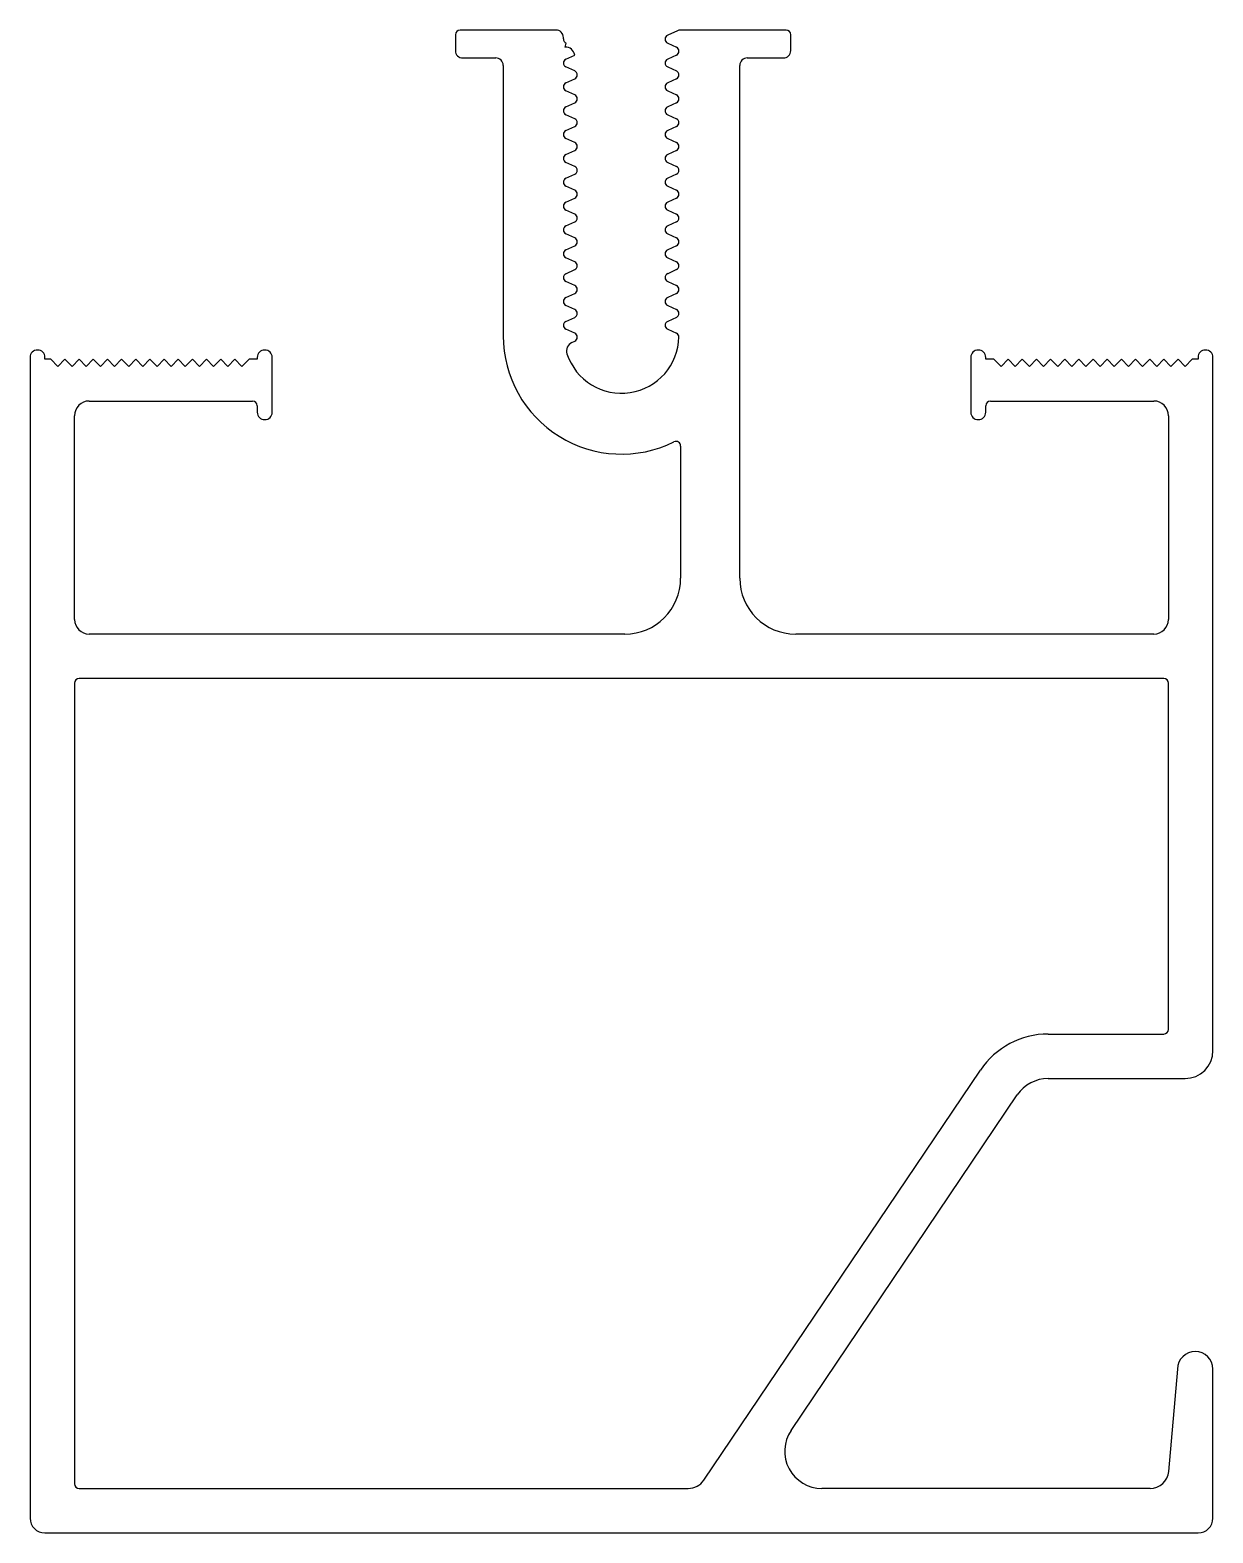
# Model space of a CAD drawing. Extents: x -22.4 to 41.1, y 18 to 98.6.
import ezdxf

# ---------------------------------------------------------------- set-up
doc = ezdxf.new("R2010")
doc.units = 0
doc.layers.get('0').update_dxf_attribs({"linetype": 'CONTINUOUS'})

msp = doc.modelspace()

# ---------------------------------------------------------------- linework, layer by layer
for p, q in [((5.804, 98.643), (0.654, 98.643)), ((12.329, 98.608), (11.801, 98.366)), ((18.154, 98.643), (12.488, 98.643)), ((0.404, 98.393), (0.404, 97.543)), ((6.204, 98.166), (6.204, 98.243)), ((6.288, 97.726), (6.352, 97.935)), ((11.801, 97.94), (12.268, 97.726)), ((18.404, 97.543), (18.404, 98.393)), ((0.804, 97.143), (2.571, 97.143)), ((6.341, 97.086), (6.808, 97.3)), ((12.268, 97.3), (11.801, 97.086)), ((16.071, 97.143), (18.004, 97.143)), ((2.971, 96.743), (2.971, 82.229)), ((6.808, 96.446), (6.341, 96.66)), ((6.341, 95.806), (6.808, 96.02)), ((11.801, 96.66), (12.268, 96.446)), ((12.268, 96.02), (11.801, 95.806)), ((15.671, 69.218), (15.671, 96.743)), ((6.808, 95.166), (6.341, 95.38)), ((11.801, 95.38), (12.268, 95.166)), ((6.341, 94.526), (6.808, 94.741)), ((12.268, 94.741), (11.801, 94.526)), ((6.808, 93.886), (6.341, 94.101)), ((11.801, 94.101), (12.268, 93.886)), ((6.341, 93.246), (6.808, 93.461)), ((6.808, 92.606), (6.341, 92.821)), ((12.268, 93.461), (11.801, 93.246)), ((11.801, 92.821), (12.268, 92.606)), ((6.341, 91.966), (6.808, 92.181)), ((12.268, 92.181), (11.801, 91.966)), ((6.808, 91.326), (6.341, 91.541)), ((11.801, 91.541), (12.268, 91.326)), ((6.341, 90.686), (6.808, 90.901)), ((12.268, 90.901), (11.801, 90.686)), ((6.808, 90.046), (6.341, 90.261)), ((6.341, 89.406), (6.808, 89.621)), ((11.801, 90.261), (12.268, 90.046)), ((12.268, 89.621), (11.801, 89.406)), ((6.808, 88.766), (6.341, 88.981)), ((11.801, 88.981), (12.268, 88.766)), ((6.341, 88.126), (6.808, 88.341)), ((12.268, 88.341), (11.801, 88.126)), ((6.808, 87.486), (6.341, 87.701)), ((11.801, 87.701), (12.268, 87.486)), ((6.341, 86.846), (6.808, 87.061)), ((6.808, 86.206), (6.341, 86.421)), ((12.268, 87.061), (11.801, 86.846)), ((11.801, 86.421), (12.268, 86.206)), ((6.341, 85.566), (6.808, 85.781)), ((12.268, 85.781), (11.801, 85.566)), ((6.808, 84.926), (6.341, 85.141)), ((11.801, 85.141), (12.268, 84.926)), ((6.341, 84.286), (6.808, 84.501)), ((12.268, 84.501), (11.801, 84.286)), ((6.808, 83.646), (6.341, 83.861)), ((6.341, 83.006), (6.808, 83.221)), ((11.801, 83.861), (12.268, 83.646)), ((12.268, 83.221), (11.801, 83.006)), ((6.808, 82.366), (6.341, 82.581)), ((11.801, 82.581), (12.268, 82.366)), ((6.659, 81.873), (6.808, 81.941)), ((-22.429, 81.068), (-22.429, 18.768)), ((-21.629, 80.968), (-21.629, 81.068)), ((-21.314, 80.968), (-21.629, 80.968)), ((-20.934, 80.588), (-21.314, 80.968)), ((-20.554, 80.968), (-20.934, 80.588)), ((-20.174, 80.588), (-20.554, 80.968)), ((-19.794, 80.968), (-20.174, 80.588)), ((-19.414, 80.588), (-19.794, 80.968)), ((-19.034, 80.968), (-19.414, 80.588)), ((-18.654, 80.588), (-19.034, 80.968)), ((-18.274, 80.968), (-18.654, 80.588)), ((-17.894, 80.588), (-18.274, 80.968)), ((-17.514, 80.968), (-17.894, 80.588)), ((-17.134, 80.588), (-17.514, 80.968)), ((-16.754, 80.968), (-17.134, 80.588)), ((-16.374, 80.588), (-16.754, 80.968)), ((-15.994, 80.968), (-16.374, 80.588)), ((-15.614, 80.588), (-15.994, 80.968)), ((-15.234, 80.968), (-15.614, 80.588)), ((-14.854, 80.588), (-15.234, 80.968)), ((-14.474, 80.968), (-14.854, 80.588)), ((-14.094, 80.588), (-14.474, 80.968)), ((-13.714, 80.968), (-14.094, 80.588)), ((-13.334, 80.588), (-13.714, 80.968)), ((-12.954, 80.968), (-13.334, 80.588)), ((-12.574, 80.588), (-12.954, 80.968)), ((-12.194, 80.968), (-12.574, 80.588)), ((-11.814, 80.588), (-12.194, 80.968)), ((-11.434, 80.968), (-11.814, 80.588)), ((-11.054, 80.588), (-11.434, 80.968)), ((-10.674, 80.968), (-11.054, 80.588)), ((-10.229, 80.968), (-10.674, 80.968)), ((-10.229, 81.068), (-10.229, 80.968)), ((-9.429, 78.129), (-9.429, 81.068)), ((28.071, 81.068), (28.071, 78.129)), ((28.871, 80.968), (28.871, 81.068)), ((29.316, 80.968), (28.871, 80.968)), ((29.696, 80.588), (29.316, 80.968)), ((30.076, 80.968), (29.696, 80.588)), ((30.456, 80.588), (30.076, 80.968)), ((30.836, 80.968), (30.456, 80.588)), ((31.216, 80.588), (30.836, 80.968)), ((31.596, 80.968), (31.216, 80.588)), ((31.976, 80.588), (31.596, 80.968)), ((32.356, 80.968), (31.976, 80.588)), ((32.736, 80.588), (32.356, 80.968)), ((33.116, 80.968), (32.736, 80.588)), ((33.496, 80.588), (33.116, 80.968)), ((33.876, 80.968), (33.496, 80.588)), ((34.256, 80.588), (33.876, 80.968)), ((34.636, 80.968), (34.256, 80.588)), ((35.016, 80.588), (34.636, 80.968)), ((35.396, 80.968), (35.016, 80.588)), ((35.776, 80.588), (35.396, 80.968)), ((36.156, 80.968), (35.776, 80.588)), ((36.536, 80.588), (36.156, 80.968)), ((36.916, 80.968), (36.536, 80.588)), ((37.296, 80.588), (36.916, 80.968)), ((37.676, 80.968), (37.296, 80.588)), ((38.056, 80.588), (37.676, 80.968)), ((38.436, 80.968), (38.056, 80.588)), ((38.816, 80.588), (38.436, 80.968)), ((39.196, 80.968), (38.816, 80.588)), ((39.576, 80.588), (39.196, 80.968)), ((39.956, 80.968), (39.576, 80.588)), ((40.271, 80.968), (39.956, 80.968)), ((40.271, 81.068), (40.271, 80.968)), ((41.071, 43.861), (41.071, 81.068)), ((-19.254, 78.729), (-10.479, 78.729)), ((-10.229, 78.479), (-10.229, 78.129)), ((28.871, 78.129), (28.871, 78.479)), ((29.121, 78.729), (37.896, 78.729)), ((-20.041, 67.006), (-20.041, 77.942)), ((38.683, 77.942), (38.683, 67.006)), ((12.496, 76.313), (12.496, 69.218)), ((9.496, 66.218), (-19.254, 66.218)), ((37.896, 66.218), (18.671, 66.218)), ((38.433, 63.828), (-19.791, 63.828)), ((-20.041, 63.578), (-20.041, 20.606)), ((38.683, 45.001), (38.683, 63.578)), ((32.227, 44.751), (38.433, 44.751)), ((13.735, 20.797), (28.587, 42.816)), ((32.227, 42.361), (39.571, 42.361)), ((18.424, 23.474), (30.569, 41.479)), ((39.174, 26.758), (38.694, 21.269)), ((41.071, 18.768), (41.071, 26.758)), ((-19.791, 20.356), (12.906, 20.356)), ((37.698, 20.356), (20.082, 20.356)), ((-21.629, 17.968), (40.271, 17.968))]:
    msp.add_line(p, q)
for centre, radius, start, end in [((0.654, 98.393), 0.25, 90, 180), ((5.804, 98.243), 0.4, 360, 90), ((12.488, 98.262), 0.381, 90, 114.675), ((18.154, 98.393), 0.25, 360, 90), ((6.458, 98.166), 0.254, 180, 245.325), ((6.329, 97.245), 0.482, 6.59739, 94.90567), ((11.898, 98.153), 0.234, 114.675, 245.325), ((12.17, 97.513), 0.234, 294.675, 65.325), ((0.804, 97.543), 0.4, 180, 270), ((2.571, 96.743), 0.4, 360, 90), ((6.438, 96.873), 0.234, 114.675, 245.325), ((11.898, 96.873), 0.234, 114.675, 245.325), ((16.071, 96.743), 0.4, 90, 180), ((18.004, 97.543), 0.4, 270, 360), ((6.71, 96.233), 0.234, 294.675, 65.325), ((12.17, 96.233), 0.234, 294.675, 65.325), ((6.438, 95.593), 0.234, 114.675, 245.325), ((11.898, 95.593), 0.234, 114.675, 245.325), ((6.438, 94.313), 0.234, 114.675, 245.325), ((6.71, 94.953), 0.234, 294.675, 65.325), ((11.898, 94.313), 0.234, 114.675, 245.325), ((12.17, 94.953), 0.234, 294.675, 65.325), ((6.71, 93.673), 0.234, 294.675, 65.325), ((12.17, 93.673), 0.234, 294.675, 65.325), ((6.438, 93.033), 0.234, 114.675, 245.325), ((11.898, 93.033), 0.234, 114.675, 245.325), ((6.71, 92.393), 0.234, 294.675, 65.325), ((12.17, 92.393), 0.234, 294.675, 65.325), ((6.438, 91.753), 0.234, 114.675, 245.325), ((6.71, 91.113), 0.234, 294.675, 65.325), ((11.898, 91.753), 0.234, 114.675, 245.325), ((12.17, 91.113), 0.234, 294.675, 65.325), ((6.438, 90.473), 0.234, 114.675, 245.325), ((11.898, 90.473), 0.234, 114.675, 245.325), ((6.71, 89.833), 0.234, 294.675, 65.325), ((12.17, 89.833), 0.234, 294.675, 65.325), ((6.438, 89.193), 0.234, 114.675, 245.325), ((6.71, 88.553), 0.234, 294.675, 65.325), ((11.898, 89.193), 0.234, 114.675, 245.325), ((12.17, 88.553), 0.234, 294.675, 65.325), ((6.438, 87.913), 0.234, 114.675, 245.325), ((11.898, 87.913), 0.234, 114.675, 245.325), ((6.71, 87.274), 0.234, 294.675, 65.325), ((12.17, 87.274), 0.234, 294.675, 65.325), ((6.438, 86.634), 0.234, 114.675, 245.325), ((11.898, 86.634), 0.234, 114.675, 245.325), ((6.438, 85.354), 0.234, 114.675, 245.325), ((6.71, 85.994), 0.234, 294.675, 65.325), ((11.898, 85.354), 0.234, 114.675, 245.325), ((12.17, 85.994), 0.234, 294.675, 65.325), ((6.71, 84.714), 0.234, 294.675, 65.325), ((12.17, 84.714), 0.234, 294.675, 65.325), ((6.438, 84.074), 0.234, 114.675, 245.325), ((11.898, 84.074), 0.234, 114.675, 245.325), ((6.71, 83.434), 0.234, 294.675, 65.325), ((12.17, 83.434), 0.234, 294.675, 65.325), ((6.438, 82.794), 0.234, 114.675, 245.325), ((6.71, 82.154), 0.234, 294.675, 65.325), ((11.898, 82.794), 0.234, 114.675, 245.325), ((12.17, 82.154), 0.234, 4.00329, 65.325), ((9.321, 82.229), 6.35, 180, 296.30706), ((6.868, 81.418), 0.5, 114.675, 198.29441), ((9.321, 82.229), 3.083, 198.29441, 358.89741), ((-22.029, 81.068), 0.4, 0, 180), ((-9.829, 81.068), 0.4, 0, 180), ((28.471, 81.068), 0.4, 0, 180), ((40.671, 81.068), 0.4, 0, 180), ((-19.254, 77.942), 0.787, 90, 180), ((-10.479, 78.479), 0.25, 0, 90), ((29.121, 78.479), 0.25, 90, 180), ((37.896, 77.942), 0.787, 360, 90), ((-9.829, 78.129), 0.4, 180, 0), ((28.471, 78.129), 0.4, 180, 0), ((12.246, 76.313), 0.25, 0, 116.30706), ((9.496, 69.218), 3, 270, 360), ((18.671, 69.218), 3, 180, 270), ((-19.254, 67.006), 0.787, 180, 270), ((37.896, 67.006), 0.787, 270, 0), ((-19.791, 63.578), 0.25, 90, 180), ((38.433, 63.578), 0.25, 0, 90), ((32.227, 40.361), 4.39, 90, 146), ((38.433, 45.001), 0.25, 270, 0), ((39.571, 43.861), 1.5, 270, 0), ((32.227, 40.361), 2, 90, 146), ((40.122, 26.758), 0.949, 0, 180), ((20.082, 22.356), 2, 146, 270), ((37.698, 21.356), 1, 270, 355.00738), ((-19.791, 20.606), 0.25, 180, 270), ((12.906, 21.356), 1, 270, 326), ((-21.629, 18.768), 0.8, 180, 270), ((40.271, 18.768), 0.8, 270, 360)]:
    msp.add_arc(centre, radius, start, end)

doc.saveas('drawing.dxf')
